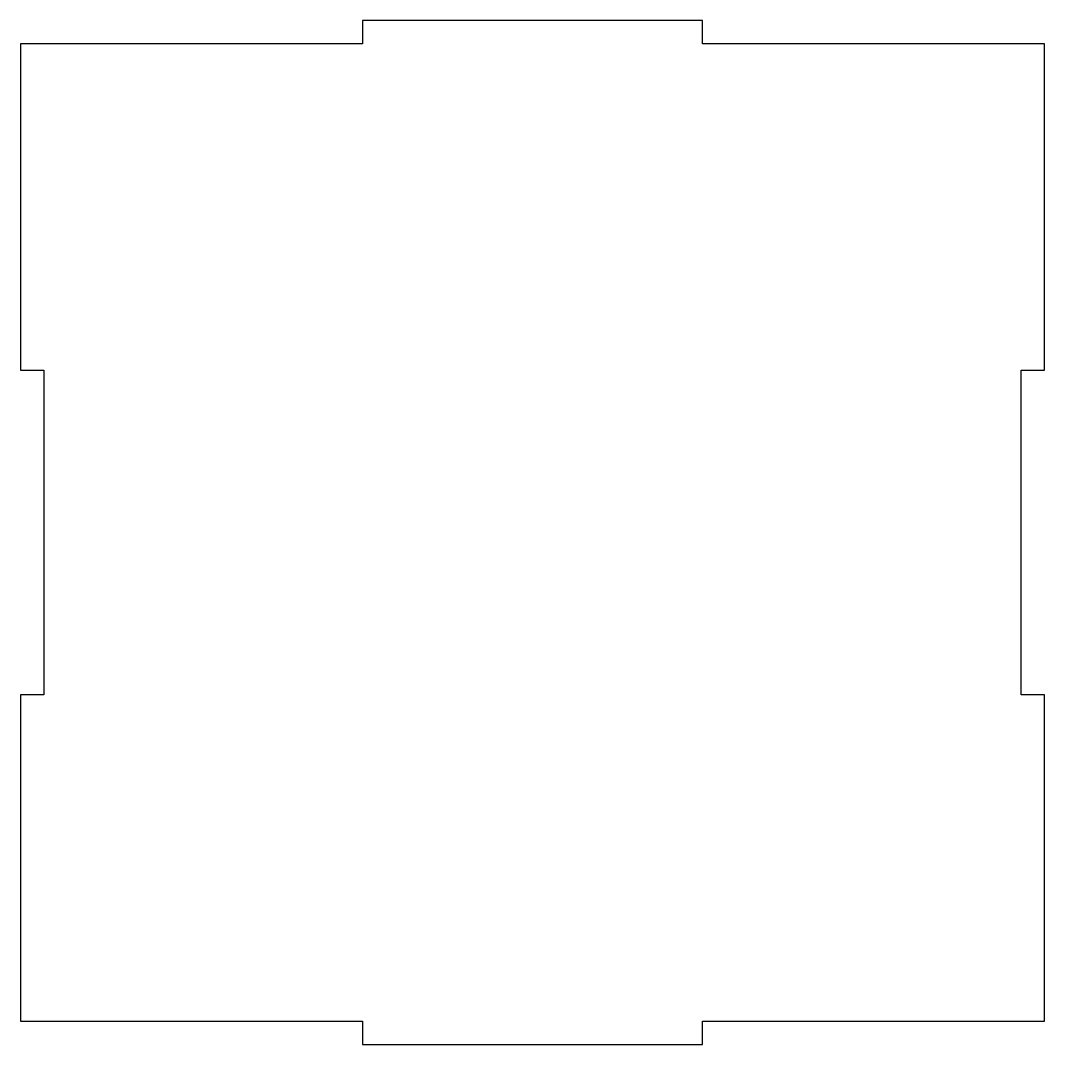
# Model space of a CAD drawing. Header units: millimetres. Extents: x -131 to 131, y -131 to 131.
import ezdxf

# ---------------------------------------------------------------- set-up
doc = ezdxf.new("R2010")
doc.units = ezdxf.units.MM

msp = doc.modelspace()

# ---------------------------------------------------------------- linework, layer by layer
msp.add_lwpolyline([(131, -41.5), (125, -41.5), (125, 41.5), (131, 41.5), (131, 125), (43.5, 125), (43.5, 131), (-43.5, 131), (-43.5, 125), (-131, 125), (-131, 41.5), (-125, 41.5), (-125, -41.5), (-131, -41.5), (-131, -125), (-43.5, -125), (-43.5, -131), (43.5, -131), (43.5, -125), (131, -125)], close=True)

doc.saveas('drawing.dxf')
